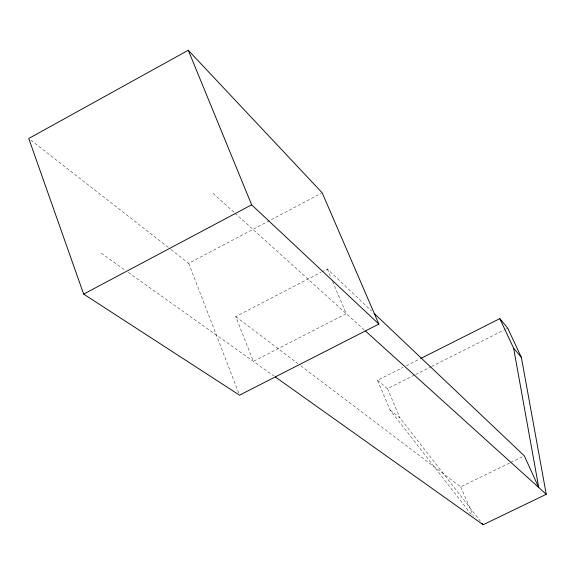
<?xml version="1.0" encoding="UTF-8"?>
<svg xmlns="http://www.w3.org/2000/svg" width="575" height="575" viewBox="0 0 575 575"><rect width="100%" height="100%" fill="white"/><g stroke="black" fill="none" stroke-linecap="round" stroke-linejoin="round"><path stroke-width="0.43" stroke-dasharray="2.88 2.16" d="M171.012 249.528L188.701 263.336L321.396 193.214M332.573 281.405L346.243 313.655L253.345 361.344L235.75 316.573L320.951 272.313M321.741 271.896L327.319 268.999L371.529 310.931M471.227 514.359L390.102 410.025L377.473 380.291L403.068 367.396M406.266 365.779L419.865 358.929M377.473 380.291L387.478 388.643L414.74 374.943M415.545 374.533L430.776 366.879M431.581 366.476L505.353 329.403M506.151 329.001L507.754 328.196M300.739 365.765L460.712 486.853L509.831 462.911M510.636 462.523L523.516 456.241M101.214 253.187L125.35 270.343M128.275 272.428L273.779 375.878M235.75 316.573L297.886 363.601M30.87 140.156L170.301 248.975M390.102 410.025L399.956 417.903L480.398 521.194M213.052 193.344L234.363 212.599M235.031 213.196L364.234 329.899M460.712 486.853L473.448 516.149M387.478 388.643L399.956 417.903M327.319 268.999L330.819 277.272M188.701 263.336L238.884 393.501"/><path stroke-width="0.86" d="M188.277 50.269L28.75 138.496L83.655 294.098L239.531 395.169L378.86 324.07L322.187 192.798L188.277 50.269L251.649 204.829L378.86 324.07M83.655 294.098L251.649 204.829M420.663 358.527L499.833 318.622L507.754 328.196L521.374 357.377L546.25 494.313L483.151 524.731L275.245 376.912M365.563 331.107L546.25 494.313M374.131 313.404L524.321 455.846L538.761 487.55L513.64 348.263L499.833 318.622M513.64 348.263L521.374 357.377M482.051 523.315L483.151 524.731"/></g></svg>
